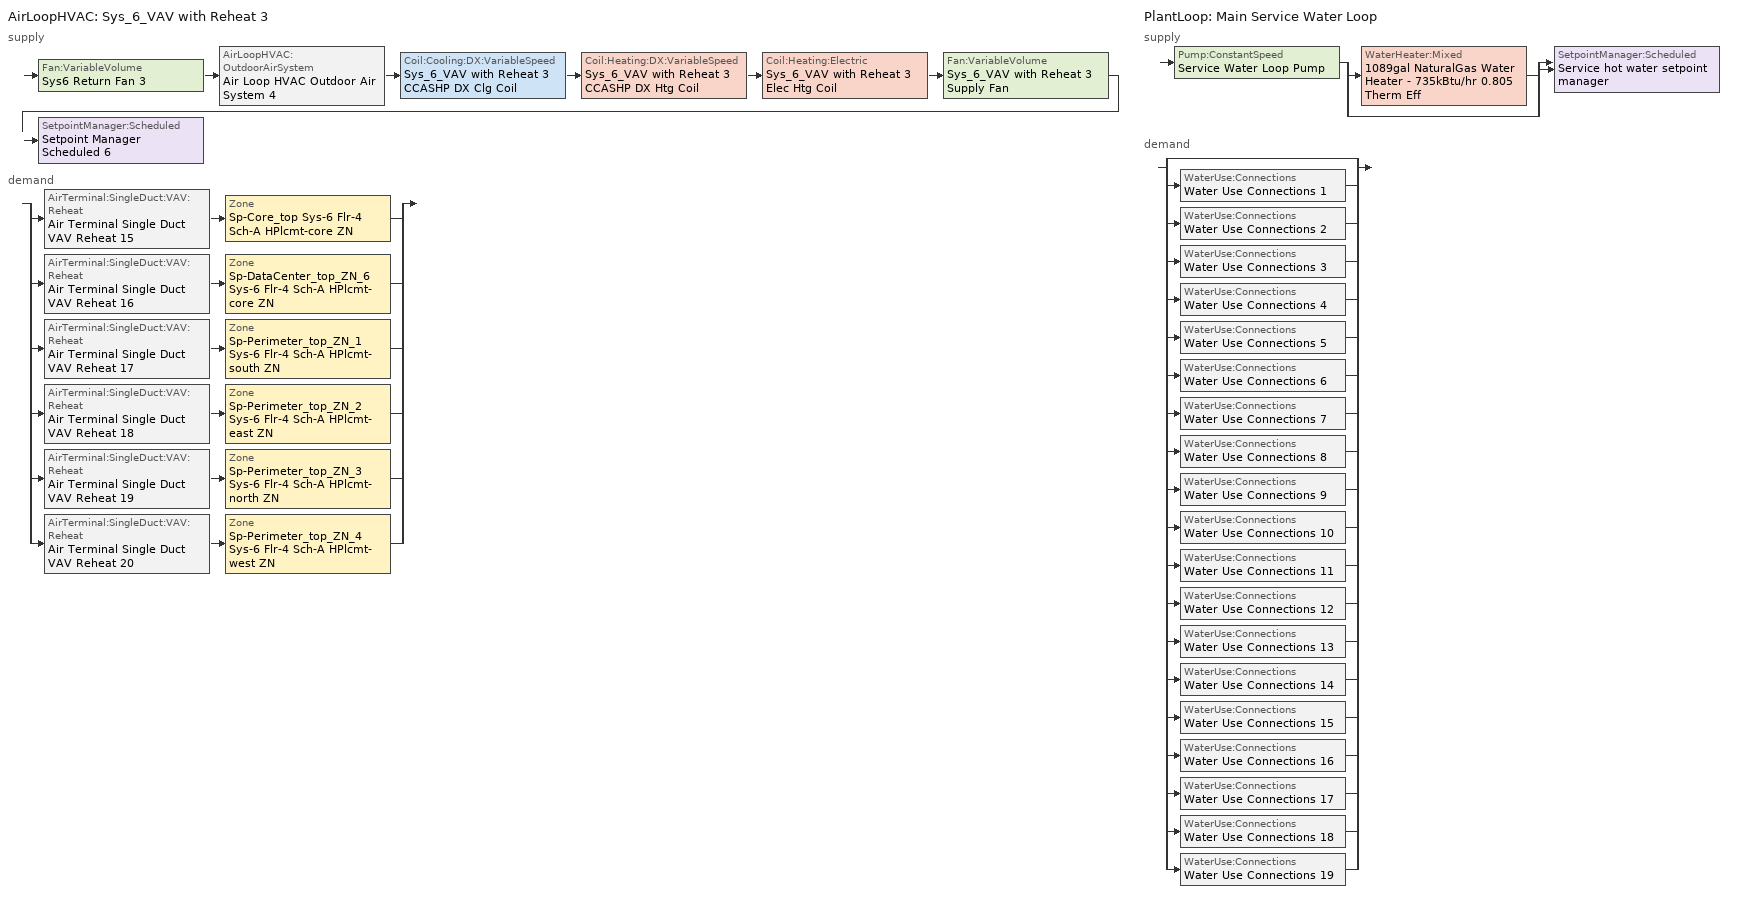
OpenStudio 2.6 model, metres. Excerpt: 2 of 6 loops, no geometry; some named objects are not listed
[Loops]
AirLoopHVAC 'Sys_6_VAV with Reheat 3'
 supply: Fan:VariableVolume 'Sys6 Return Fan 3' > AirLoopHVAC:OutdoorAirSystem 'Air Loop HVAC Outdoor Air System 4' > Coil:Cooling:DX:VariableSpeed 'Sys_6_VAV with Reheat 3 CCASHP DX Clg Coil' > Coil:Heating:DX:VariableSpeed 'Sys_6_VAV with Reheat 3 CCASHP DX Htg Coil' > Coil:Heating:Electric 'Sys_6_VAV with Reheat 3 Elec Htg Coil' > Fan:VariableVolume 'Sys_6_VAV with Reheat 3 Supply Fan' > SetpointManager:Scheduled 'Setpoint Manager Scheduled 6'
 demand: split
  | AirTerminal:SingleDuct:VAV:Reheat 'Air Terminal Single Duct VAV Reheat 15' > Zone 'Sp-Core_top Sys-6 Flr-4 Sch-A HPlcmt-core ZN'
  | AirTerminal:SingleDuct:VAV:Reheat 'Air Terminal Single Duct VAV Reheat 16' > Zone 'Sp-DataCenter_top_ZN_6 Sys-6 Flr-4 Sch-A HPlcmt-core ZN'
  | AirTerminal:SingleDuct:VAV:Reheat 'Air Terminal Single Duct VAV Reheat 17' > Zone 'Sp-Perimeter_top_ZN_1 Sys-6 Flr-4 Sch-A HPlcmt-south ZN'
  | AirTerminal:SingleDuct:VAV:Reheat 'Air Terminal Single Duct VAV Reheat 18' > Zone 'Sp-Perimeter_top_ZN_2 Sys-6 Flr-4 Sch-A HPlcmt-east ZN'
  | AirTerminal:SingleDuct:VAV:Reheat 'Air Terminal Single Duct VAV Reheat 19' > Zone 'Sp-Perimeter_top_ZN_3 Sys-6 Flr-4 Sch-A HPlcmt-north ZN'
  | AirTerminal:SingleDuct:VAV:Reheat 'Air Terminal Single Duct VAV Reheat 20' > Zone 'Sp-Perimeter_top_ZN_4 Sys-6 Flr-4 Sch-A HPlcmt-west ZN'
PlantLoop 'Main Service Water Loop'
 supply: Pump:ConstantSpeed 'Service Water Loop Pump' > split
  | WaterHeater:Mixed '1089gal NaturalGas Water Heater - 735kBtu/hr 0.805 Therm Eff'
  | bypass
  join > SetpointManager:Scheduled 'Service hot water setpoint manager'
 demand: split
  | bypass
  | WaterUse:Connections 'Water Use Connections 1'
  | WaterUse:Connections 'Water Use Connections 2'
  | WaterUse:Connections 'Water Use Connections 3'
  | WaterUse:Connections 'Water Use Connections 4'
  | WaterUse:Connections 'Water Use Connections 5'
  | WaterUse:Connections 'Water Use Connections 6'
  | WaterUse:Connections 'Water Use Connections 7'
  | WaterUse:Connections 'Water Use Connections 8'
  | WaterUse:Connections 'Water Use Connections 9'
  | WaterUse:Connections 'Water Use Connections 10'
  | WaterUse:Connections 'Water Use Connections 11'
  | WaterUse:Connections 'Water Use Connections 12'
  | WaterUse:Connections 'Water Use Connections 13'
  | WaterUse:Connections 'Water Use Connections 14'
  | WaterUse:Connections 'Water Use Connections 15'
  | WaterUse:Connections 'Water Use Connections 16'
  | WaterUse:Connections 'Water Use Connections 17'
  | WaterUse:Connections 'Water Use Connections 18'
  | WaterUse:Connections 'Water Use Connections 19'
[Sizing:Zone] Zone Cooling Design Supply Air Temperature Input Method=SupplyAirTemperature; Zone Cooling Design Supply Air Temperature {C}=13; Zone Cooling Design Supply Air Temperature Difference {deltaC}=11.11; Zone Heating Design Supply Air Temperature Input Method=SupplyAirTemperature; Zone Heating Design Supply Air Temperature {C}=43; Zone Heating Design Supply Air Temperature Difference {deltaC}=11.11; Zone Cooling Design Supply Air Humidity Ratio {kg-H2O/kg-air}=0.0085; Zone Heating Design Supply Air Humidity Ratio {kg-H2O/kg-air}=0.008; Zone Heating Sizing Factor=1.3; Zone Cooling Sizing Factor=1.1; Cooling Design Air Flow Method=DesignDay; Heating Design Air Flow Method=DesignDay; Account for Dedicated Outdoor Air System=No; Dedicated Outdoor Air System Control Strategy=NeutralSupplyAir; Dedicated Outdoor Air Low Setpoint Temperature for Design {C}=autosize; Dedicated Outdoor Air High Setpoint Temperature for Design {C}=autosize
Sp-Perimeter_top_ZN_3 Sys-6 Flr-4 Sch-A HPlcmt-north ZN; Sp-Perimeter_top_ZN_2 Sys-6 Flr-4 Sch-A HPlcmt-east ZN; Sp-Perimeter_top_ZN_4 Sys-6 Flr-4 Sch-A HPlcmt-west ZN; Sp-Perimeter_top_ZN_1 Sys-6 Flr-4 Sch-A HPlcmt-south ZN; Sp-Core_top Sys-6 Flr-4 Sch-A HPlcmt-core ZN; Sp-DataCenter_top_ZN_6 Sys-6 Flr-4 Sch-A HPlcmt-core ZN
[Zone equipment]
Sp-Perimeter_top_ZN_3 Sys-6 Flr-4 Sch-A HPlcmt-north ZN: Air Terminal Single Duct VAV Reheat 19, Sp-Perimeter_top_ZN_3 Sys-6 Flr-4 Sch-A HPlcmt-north ZN Elec Baseboard
Sp-Perimeter_top_ZN_2 Sys-6 Flr-4 Sch-A HPlcmt-east ZN: Air Terminal Single Duct VAV Reheat 18, Sp-Perimeter_top_ZN_2 Sys-6 Flr-4 Sch-A HPlcmt-east ZN Elec Baseboard
Sp-Perimeter_top_ZN_4 Sys-6 Flr-4 Sch-A HPlcmt-west ZN: Air Terminal Single Duct VAV Reheat 20, Sp-Perimeter_top_ZN_4 Sys-6 Flr-4 Sch-A HPlcmt-west ZN Elec Baseboard
Sp-Perimeter_top_ZN_1 Sys-6 Flr-4 Sch-A HPlcmt-south ZN: Air Terminal Single Duct VAV Reheat 17, Sp-Perimeter_top_ZN_1 Sys-6 Flr-4 Sch-A HPlcmt-south ZN Elec Baseboard
Sp-Core_top Sys-6 Flr-4 Sch-A HPlcmt-core ZN: Air Terminal Single Duct VAV Reheat 15, Sp-Core_top Sys-6 Flr-4 Sch-A HPlcmt-core ZN Elec Baseboard
Sp-DataCenter_top_ZN_6 Sys-6 Flr-4 Sch-A HPlcmt-core ZN: Air Terminal Single Duct VAV Reheat 16, Sp-DataCenter_top_ZN_6 Sys-6 Flr-4 Sch-A HPlcmt-core ZN Elec Baseboard
[PlantLoop]
Main Service Water Loop: Glycol Concentration=0; Maximum Loop Temperature {C}=60; Minimum Loop Temperature {C}=10; Plant Loop Volume {m3}=Autocalculate; Load Distribution Scheme=Optimal
[Sizing:Plant]
Main Service Water Loop: Loop Type=Heating; Design Loop Exit Temperature {C}=60; Loop Design Temperature Difference {deltaC}=5; Sizing Option=NonCoincident; Zone Timesteps in Averaging Window=1; Coincident Sizing Factor Mode=None
[AirLoopHVAC]
Sys_6_VAV with Reheat 3: Availability Schedule=Sys_6_VAV with Reheat 3 Occ Sch; Design Supply Air Flow Rate {m3/s}=AutoSize
[Sizing:System]
Sys_6_VAV with Reheat 3: Type of Load to Size On=Sensible; Design Outdoor Air Flow Rate {m3/s}=Autosize; Minimum System Air Flow Ratio=0.3; Preheat Design Temperature {C}=7; Preheat Design Humidity Ratio {kg-H2O/kg-Air}=0.008; Precool Design Temperature {C}=12.8; Precool Design Humidity Ratio {kg-H2O/kg-Air}=0.008; Central Cooling Design Supply Air Temperature {C}=13; Central Heating Design Supply Air Temperature {C}=13.1; Sizing Option=NonCoincident; 100% Outdoor Air in Cooling=No; 100% Outdoor Air in Heating=No; Central Cooling Design Supply Air Humidity Ratio {kg-H2O/kg-Air}=0.0085; Central Heating Design Supply Air Humidity Ratio {kg-H2O/kg-Air}=0.008; Cooling Design Air Flow Method=DesignDay; Cooling Design Air Flow Rate {m3/s}=0; Heating Design Air Flow Method=DesignDay; Heating Design Air Flow Rate {m3/s}=0; System Outdoor Air Method=ZoneSum; Zone Maximum Outdoor Air Fraction=1; Cooling Supply Air Flow Rate Per Floor Area {m3/s-m2}=0.00996765; Cooling Fraction of Autosized Cooling Supply Air Flow Rate=1; Cooling Supply Air Flow Rate Per Unit Cooling Capacity {m3/s-W}=3.94755e-05; Heating Supply Air Flow Rate Per Floor Area {m3/s-m2}=0.00996765; Heating Fraction of Autosized Heating Supply Air Flow Rate=1; Heating Fraction of Autosized Cooling Supply Air Flow Rate=1; Heating Supply Air Flow Rate Per Unit Heating Capacity {m3/s-W}=3.15882e-05; Cooling Design Capacity Method=CoolingDesignCapacity; Cooling Design Capacity {W}=autosize; Cooling Design Capacity Per Floor Area {W/m2}=234.7; Fraction of Autosized Cooling Design Capacity=1; Heating Design Capacity Method=HeatingDesignCapacity; Heating Design Capacity {W}=autosize; Heating Design Capacity Per Floor Area {W/m2}=157; Fraction of Autosized Heating Design Capacity=1; Central Cooling Capacity Control Method=OnOff
[Fan:VariableVolume] Availability Schedule=Always On Discrete; Maximum Flow Rate {m3/s}=Autosize; Fan Power Minimum Flow Rate Input Method=Fraction; Fan Power Minimum Air Flow Rate {m3/s}=0; Motor In Airstream Fraction=1; Fan Power Coefficient 5=0
Name | Fan Efficiency | Pressure Rise {Pa} | Fan Power Minimum Flow Fraction | Motor Efficiency | Fan Power Coefficient 1 | Fan Power Coefficient 2 | Fan Power Coefficient 3 | Fan Power Coefficient 4
Sys6 Return Fan 3 | 0.299975 | 250 | 0.68 | 0.4615 | -2.4176 | 9.5874 | -11.559 | 5.4009
Sys_6_VAV with Reheat 3 Supply Fan | 0.549965 | 1000 | 0.5 | 0.8461 | -4.1457 | 16.803 | -19.471 | 7.8488
[Controller:OutdoorAir]
Controller Outdoor Air 4: Minimum Outdoor Air Flow Rate {m3/s}=autosize; Maximum Outdoor Air Flow Rate {m3/s}=Autosize; Economizer Control Type=DifferentialEnthalpy; Economizer Control Action Type=ModulateFlow; Lockout Type=NoLockout; Minimum Limit Type=FixedMinimum; Minimum Outdoor Air Schedule=Sys_6_VAV with Reheat 3 Occ Sch; Controller Mechanical Ventilation=Controller Mechanical Ventilation 4; High Humidity Control=No; Heat Recovery Bypass Control Type=BypassWhenOAFlowGreaterThanMinimum
[Controller:MechanicalVentilation]
Controller Mechanical Ventilation 4: Availability Schedule=Always On Discrete; System Outdoor Air Method=ZoneSum
[AirLoopHVAC:OutdoorAirSystem]
Air Loop HVAC Outdoor Air System 4: Controller=Controller Outdoor Air 4
[SetpointManager:Scheduled] Control Variable=Temperature
Name | Schedule
Setpoint Manager Scheduled 6 | Supply Air Temp 3
Service hot water setpoint manager | Service Water Loop Temp - 140F
[AirTerminal:SingleDuct:VAV:Reheat] Availability Schedule=Always On Discrete; Maximum Air Flow Rate {m3/s}=AutoSize; Zone Minimum Air Flow Input Method=Constant; Constant Minimum Air Flow Fraction=0.3; Maximum Hot Water or Steam Flow Rate {m3/s}=AutoSize; Minimum Hot Water or Steam Flow Rate {m3/s}=0; Convergence Tolerance=0.001; Damper Heating Action=Normal; Maximum Flow per Zone Floor Area During Reheat {m3/s-m2}=AutoSize; Maximum Flow Fraction During Reheat=0.5; Maximum Reheat Air Temperature {C}=43; Control For Outdoor Air=No
Name | Fixed Minimum Air Flow Rate {m3/s} | Reheat Coil
Air Terminal Single Duct VAV Reheat 15 | 4.99224 | Coil Heating Electric 1
Air Terminal Single Duct VAV Reheat 16 | 0.0724055 | Coil Heating Electric 2
Air Terminal Single Duct VAV Reheat 17 | 0.626839 | Coil Heating Electric 3
Air Terminal Single Duct VAV Reheat 18 | 0.40395 | Coil Heating Electric 4
Air Terminal Single Duct VAV Reheat 19 | 0.626826 | Coil Heating Electric 5
Air Terminal Single Duct VAV Reheat 20 | 0.40395 | Coil Heating Electric 6
[Pump:ConstantSpeed]
Service Water Loop Pump: Rated Flow Rate {m3/s}=autosize; Rated Pump Head {Pa}=1.48663e+06; Rated Power Consumption {W}=autosize; Motor Efficiency=0.895; Fraction of Motor Inefficiencies to Fluid Stream=0; Pump Control Type=Intermittent; Design Power Sizing Method=PowerPerFlowPerPressure; Design Electric Power per Unit Flow Rate {W/(m3/s)}=348701.1; Design Shaft Power per Unit Flow Rate per Unit Head {W-s/m3-Pa}=1.28205
[WaterHeater:Mixed]
1089gal NaturalGas Water Heater - 735kBtu/hr 0.805 Therm Eff: Tank Volume {m3}=4.12099; Setpoint Temperature Schedule=Service Water Loop Temp - 140F; Deadband Temperature Difference {deltaC}=2; Maximum Temperature Limit {C}=82.2222; Heater Control Type=Cycle; Heater Maximum Capacity {W}=215321; Heater Fuel Type=NaturalGas; Heater Thermal Efficiency=0.804952; Part Load Factor Curve=SWH-EFFFPLR-NECB2011; Off Cycle Parasitic Fuel Consumption Rate {W}=20; Off Cycle Parasitic Fuel Type=NaturalGas; Off Cycle Parasitic Heat Fraction to Tank=0.8; On Cycle Parasitic Fuel Type=NaturalGas; On Cycle Parasitic Heat Fraction to Tank=0; Ambient Temperature Indicator=Schedule; Ambient Temperature Schedule=Water Heater Ambient Temp Schedule - 70F; Off Cycle Loss Coefficient to Ambient Temperature {W/K}=27.4182; On Cycle Loss Coefficient to Ambient Temperature {W/K}=27.4182; Use Side Effectiveness=1; Source Side Effectiveness=1; Use Side Design Flow Rate {m3/s}=autosize; Source Side Design Flow Rate {m3/s}=autosize; Indirect Water Heating Recovery Time {hr}=1.5; Source Side Flow Control Mode=IndirectHeatPrimarySetpoint
[WaterUse:Connections]
Name | Water Use Equipment Name 1
Water Use Connections 1 | Core_bottom Service Water Use 0.95gal/min
Water Use Connections 2 | Core_mid Service Water Use 0.95gal/min
Water Use Connections 3 | Core_top Service Water Use 0.95gal/min
Water Use Connections 4 | Datacenter_basement_zn_6 Service Water Use 0.3gal/min
Water Use Connections 5 | Datacenter_bot_zn_6 Service Water Use 0.01gal/min
Water Use Connections 6 | Datacenter_mid_zn_6 Service Water Use 0.01gal/min
Water Use Connections 7 | Datacenter_top_zn_6 Service Water Use 0.01gal/min
Water Use Connections 8 | Perimeter_bot_zn_1 Service Water Use 0.12gal/min
Water Use Connections 9 | Perimeter_bot_zn_2 Service Water Use 0.08gal/min
Water Use Connections 10 | Perimeter_bot_zn_3 Service Water Use 0.12gal/min
Water Use Connections 11 | Perimeter_bot_zn_4 Service Water Use 0.08gal/min
Water Use Connections 12 | Perimeter_mid_zn_1 Service Water Use 0.12gal/min
Water Use Connections 13 | Perimeter_mid_zn_2 Service Water Use 0.08gal/min
Water Use Connections 14 | Perimeter_mid_zn_3 Service Water Use 0.12gal/min
Water Use Connections 15 | Perimeter_mid_zn_4 Service Water Use 0.08gal/min
Water Use Connections 16 | Perimeter_top_zn_1 Service Water Use 0.12gal/min
Water Use Connections 17 | Perimeter_top_zn_2 Service Water Use 0.08gal/min
Water Use Connections 18 | Perimeter_top_zn_3 Service Water Use 0.12gal/min
Water Use Connections 19 | Perimeter_top_zn_4 Service Water Use 0.08gal/min
[WaterUse:Equipment:Definition]
Name | Peak Flow Rate {m3/s} | Target Temperature Schedule | Sensible Fraction Schedule | Latent Fraction Schedule
Core_bottom Service Water Use Def 0.95gal/min | 5.96587e-05 | Schedule Ruleset 5 | Schedule Ruleset 3 | Schedule Ruleset 4
Core_mid Service Water Use Def 0.95gal/min | 5.96587e-05 | Schedule Ruleset 8 | Schedule Ruleset 6 | Schedule Ruleset 7
Core_top Service Water Use Def 0.95gal/min | 5.96587e-05 | Schedule Ruleset 11 | Schedule Ruleset 9 | Schedule Ruleset 10
Datacenter_basement_zn_6 Service Water Use Def 0.3gal/min | 1.87304e-05 | Schedule Ruleset 14 | Schedule Ruleset 12 | Schedule Ruleset 13
Datacenter_bot_zn_6 Service Water Use Def 0.01gal/min | 8.65266e-07 | Schedule Ruleset 17 | Schedule Ruleset 15 | Schedule Ruleset 16
Datacenter_mid_zn_6 Service Water Use Def 0.01gal/min | 8.65266e-07 | Schedule Ruleset 20 | Schedule Ruleset 18 | Schedule Ruleset 19
Datacenter_top_zn_6 Service Water Use Def 0.01gal/min | 8.65266e-07 | Schedule Ruleset 23 | Schedule Ruleset 21 | Schedule Ruleset 22
Perimeter_bot_zn_1 Service Water Use Def 0.12gal/min | 7.4909e-06 | Schedule Ruleset 26 | Schedule Ruleset 24 | Schedule Ruleset 25
Perimeter_bot_zn_2 Service Water Use Def 0.08gal/min | 4.82732e-06 | Schedule Ruleset 29 | Schedule Ruleset 27 | Schedule Ruleset 28
Perimeter_bot_zn_3 Service Water Use Def 0.12gal/min | 7.49074e-06 | Schedule Ruleset 32 | Schedule Ruleset 30 | Schedule Ruleset 31
Perimeter_bot_zn_4 Service Water Use Def 0.08gal/min | 4.82732e-06 | Schedule Ruleset 35 | Schedule Ruleset 33 | Schedule Ruleset 34
Perimeter_mid_zn_1 Service Water Use Def 0.12gal/min | 7.4909e-06 | Schedule Ruleset 38 | Schedule Ruleset 36 | Schedule Ruleset 37
Perimeter_mid_zn_2 Service Water Use Def 0.08gal/min | 4.82732e-06 | Schedule Ruleset 41 | Schedule Ruleset 39 | Schedule Ruleset 40
Perimeter_mid_zn_3 Service Water Use Def 0.12gal/min | 7.49074e-06 | Schedule Ruleset 44 | Schedule Ruleset 42 | Schedule Ruleset 43
Perimeter_mid_zn_4 Service Water Use Def 0.08gal/min | 4.82732e-06 | Schedule Ruleset 47 | Schedule Ruleset 45 | Schedule Ruleset 46
Perimeter_top_zn_1 Service Water Use Def 0.12gal/min | 7.4909e-06 | Schedule Ruleset 50 | Schedule Ruleset 48 | Schedule Ruleset 49
Perimeter_top_zn_2 Service Water Use Def 0.08gal/min | 4.82732e-06 | Schedule Ruleset 53 | Schedule Ruleset 51 | Schedule Ruleset 52
Perimeter_top_zn_3 Service Water Use Def 0.12gal/min | 7.49074e-06 | Schedule Ruleset 56 | Schedule Ruleset 54 | Schedule Ruleset 55
Perimeter_top_zn_4 Service Water Use Def 0.08gal/min | 4.82732e-06 | Schedule Ruleset 59 | Schedule Ruleset 57 | Schedule Ruleset 58
[WaterUse:Equipment] Flow Rate Fraction Schedule=NECB-A-Service Water Heating
Name | Water Use Equipment Definition | Space
Core_bottom Service Water Use 0.95gal/min | Core_bottom Service Water Use Def 0.95gal/min | Core_bottom
Core_mid Service Water Use 0.95gal/min | Core_mid Service Water Use Def 0.95gal/min | Core_mid
Core_top Service Water Use 0.95gal/min | Core_top Service Water Use Def 0.95gal/min | Core_top
Datacenter_basement_zn_6 Service Water Use 0.3gal/min | Datacenter_basement_zn_6 Service Water Use Def 0.3gal/min | DataCenter_basement_ZN_6
Datacenter_bot_zn_6 Service Water Use 0.01gal/min | Datacenter_bot_zn_6 Service Water Use Def 0.01gal/min | DataCenter_bot_ZN_6
Datacenter_mid_zn_6 Service Water Use 0.01gal/min | Datacenter_mid_zn_6 Service Water Use Def 0.01gal/min | DataCenter_mid_ZN_6
Datacenter_top_zn_6 Service Water Use 0.01gal/min | Datacenter_top_zn_6 Service Water Use Def 0.01gal/min | DataCenter_top_ZN_6
Perimeter_bot_zn_1 Service Water Use 0.12gal/min | Perimeter_bot_zn_1 Service Water Use Def 0.12gal/min | Perimeter_bot_ZN_1
Perimeter_bot_zn_2 Service Water Use 0.08gal/min | Perimeter_bot_zn_2 Service Water Use Def 0.08gal/min | Perimeter_bot_ZN_2
Perimeter_bot_zn_3 Service Water Use 0.12gal/min | Perimeter_bot_zn_3 Service Water Use Def 0.12gal/min | Perimeter_bot_ZN_3
Perimeter_bot_zn_4 Service Water Use 0.08gal/min | Perimeter_bot_zn_4 Service Water Use Def 0.08gal/min | Perimeter_bot_ZN_4
Perimeter_mid_zn_1 Service Water Use 0.12gal/min | Perimeter_mid_zn_1 Service Water Use Def 0.12gal/min | Perimeter_mid_ZN_1
Perimeter_mid_zn_2 Service Water Use 0.08gal/min | Perimeter_mid_zn_2 Service Water Use Def 0.08gal/min | Perimeter_mid_ZN_2
Perimeter_mid_zn_3 Service Water Use 0.12gal/min | Perimeter_mid_zn_3 Service Water Use Def 0.12gal/min | Perimeter_mid_ZN_3
Perimeter_mid_zn_4 Service Water Use 0.08gal/min | Perimeter_mid_zn_4 Service Water Use Def 0.08gal/min | Perimeter_mid_ZN_4
Perimeter_top_zn_1 Service Water Use 0.12gal/min | Perimeter_top_zn_1 Service Water Use Def 0.12gal/min | Perimeter_top_ZN_1
Perimeter_top_zn_2 Service Water Use 0.08gal/min | Perimeter_top_zn_2 Service Water Use Def 0.08gal/min | Perimeter_top_ZN_2
Perimeter_top_zn_3 Service Water Use 0.12gal/min | Perimeter_top_zn_3 Service Water Use Def 0.12gal/min | Perimeter_top_ZN_3
Perimeter_top_zn_4 Service Water Use 0.08gal/min | Perimeter_top_zn_4 Service Water Use Def 0.08gal/min | Perimeter_top_ZN_4
[Coil:Cooling:DX:VariableSpeed]
Sys_6_VAV with Reheat 3 CCASHP DX Clg Coil: Nominal Speed Level=1; Gross Rated Total Cooling Capacity At Selected Nominal Speed Level {W}=202511; Rated Air Flow Rate At Selected Nominal Speed Level {m3/s}=autosize; Nominal Time for Condensate to Begin Leaving the Coil {s}=0; Initial Moisture Evaporation Rate Divided by Steady-State AC Latent Capacity=0; Energy Part Load Fraction Curve=Mitsubishi Hyper Heating VRF CPLFFPLR curve; Condenser Type=AirCooled; Evaporative Condenser Pump Rated Power Consumption {W}=0; Crankcase Heater Capacity {W}=1e-06; Maximum Outdoor Dry-Bulb Temperature for Crankcase Heater Operation {C}=10; Basin Heater Capacity {W/K}=1e-06; Basin Heater Setpoint Temperature {C}=2
[Coil:Heating:Electric] Availability Schedule=Always On Discrete
Sys_6_VAV with Reheat 3 Elec Htg Coil; Coil Heating Electric 1; Coil Heating Electric 2; Coil Heating Electric 3; Coil Heating Electric 4; Coil Heating Electric 5; Coil Heating Electric 6
[Coil:Heating:DX:VariableSpeed]
Sys_6_VAV with Reheat 3 CCASHP DX Htg Coil: Nominal Speed Level=1; Rated Heating Capacity At Selected Nominal Speed Level {W}=202511; Rated Air Flow Rate At Selected Nominal Speed Level {m3/s}=autosize; Energy Part Load Fraction Curve=Mitsubishi Hyper Heating VRF HPLFFPLR curve; Minimum Outdoor Dry-Bulb Temperature for Compressor Operation {C}=-20; Maximum Outdoor Dry-Bulb Temperature for Defrost Operation {C}=5; Crankcase Heater Capacity {W}=1e-06; Maximum Outdoor Dry-Bulb Temperature for Crankcase Heater Operation {C}=10; Defrost Strategy=resistive; Defrost Control=timed; Defrost Time Period Fraction=0; Resistive Defrost Heater Capacity {W}=1e-06
[ZoneHVAC:Baseboard:Convective:Electric] Availability Schedule=Always On Discrete; Efficiency=1
Name | Nominal Capacity {W}
Sp-Core_top Sys-6 Flr-4 Sch-A HPlcmt-core ZN Elec Baseboard | 80321.4
Sp-DataCenter_top_ZN_6 Sys-6 Flr-4 Sch-A HPlcmt-core ZN Elec Baseboard | 3426.29
Sp-Perimeter_top_ZN_1 Sys-6 Flr-4 Sch-A HPlcmt-south ZN Elec Baseboard | 25371.9
Sp-Perimeter_top_ZN_2 Sys-6 Flr-4 Sch-A HPlcmt-east ZN Elec Baseboard | 16759
Sp-Perimeter_top_ZN_3 Sys-6 Flr-4 Sch-A HPlcmt-north ZN Elec Baseboard | 25634.7
Sp-Perimeter_top_ZN_4 Sys-6 Flr-4 Sch-A HPlcmt-west ZN Elec Baseboard | 16784.5
[Schedule:Ruleset]
Supply Air Temp 3: Default Day Schedule=Supply Air Temp Default 3
Service Water Loop Temp - 140F: Default Day Schedule=Service Water Loop Temp - 140F Default
Water Heater Ambient Temp Schedule - 70F: Default Day Schedule=Water Heater Ambient Temp Schedule - 70F Default
Schedule Ruleset 3: Default Day Schedule=Schedule Day 7
Schedule Ruleset 4: Default Day Schedule=Schedule Day 8
Schedule Ruleset 5: Default Day Schedule=Schedule Day 9
NECB-A-Service Water Heating: Default Day Schedule=NECB-A-Service Water Heating Default
Schedule Ruleset 6: Default Day Schedule=Schedule Day 10
Schedule Ruleset 7: Default Day Schedule=Schedule Day 11
Schedule Ruleset 8: Default Day Schedule=Schedule Day 12
Schedule Ruleset 9: Default Day Schedule=Schedule Day 13
Schedule Ruleset 10: Default Day Schedule=Schedule Day 14
Schedule Ruleset 11: Default Day Schedule=Schedule Day 15
Schedule Ruleset 12: Default Day Schedule=Schedule Day 16
Schedule Ruleset 13: Default Day Schedule=Schedule Day 17
Schedule Ruleset 14: Default Day Schedule=Schedule Day 18
Schedule Ruleset 15: Default Day Schedule=Schedule Day 19
Schedule Ruleset 16: Default Day Schedule=Schedule Day 20
Schedule Ruleset 17: Default Day Schedule=Schedule Day 21
Schedule Ruleset 18: Default Day Schedule=Schedule Day 22
Schedule Ruleset 19: Default Day Schedule=Schedule Day 23
Schedule Ruleset 20: Default Day Schedule=Schedule Day 24
Schedule Ruleset 21: Default Day Schedule=Schedule Day 25
Schedule Ruleset 22: Default Day Schedule=Schedule Day 26
Schedule Ruleset 23: Default Day Schedule=Schedule Day 27
Schedule Ruleset 24: Default Day Schedule=Schedule Day 28
Schedule Ruleset 25: Default Day Schedule=Schedule Day 29
Schedule Ruleset 26: Default Day Schedule=Schedule Day 30
Schedule Ruleset 27: Default Day Schedule=Schedule Day 31
Schedule Ruleset 28: Default Day Schedule=Schedule Day 32
Schedule Ruleset 29: Default Day Schedule=Schedule Day 33
Schedule Ruleset 30: Default Day Schedule=Schedule Day 34
Schedule Ruleset 31: Default Day Schedule=Schedule Day 35
Schedule Ruleset 32: Default Day Schedule=Schedule Day 36
Schedule Ruleset 33: Default Day Schedule=Schedule Day 37
Schedule Ruleset 34: Default Day Schedule=Schedule Day 38
Schedule Ruleset 35: Default Day Schedule=Schedule Day 39
Schedule Ruleset 36: Default Day Schedule=Schedule Day 40
Schedule Ruleset 37: Default Day Schedule=Schedule Day 41
Schedule Ruleset 38: Default Day Schedule=Schedule Day 42
Schedule Ruleset 39: Default Day Schedule=Schedule Day 43
Schedule Ruleset 40: Default Day Schedule=Schedule Day 44
Schedule Ruleset 41: Default Day Schedule=Schedule Day 45
Schedule Ruleset 42: Default Day Schedule=Schedule Day 46
Schedule Ruleset 43: Default Day Schedule=Schedule Day 47
Schedule Ruleset 44: Default Day Schedule=Schedule Day 48
Schedule Ruleset 45: Default Day Schedule=Schedule Day 49
Schedule Ruleset 46: Default Day Schedule=Schedule Day 50
Schedule Ruleset 47: Default Day Schedule=Schedule Day 51
Schedule Ruleset 48: Default Day Schedule=Schedule Day 52
Schedule Ruleset 49: Default Day Schedule=Schedule Day 53
Schedule Ruleset 50: Default Day Schedule=Schedule Day 54
Schedule Ruleset 51: Default Day Schedule=Schedule Day 55
Schedule Ruleset 52: Default Day Schedule=Schedule Day 56
Schedule Ruleset 53: Default Day Schedule=Schedule Day 57
Schedule Ruleset 54: Default Day Schedule=Schedule Day 58
Schedule Ruleset 55: Default Day Schedule=Schedule Day 59
Schedule Ruleset 56: Default Day Schedule=Schedule Day 60
Schedule Ruleset 57: Default Day Schedule=Schedule Day 61
Schedule Ruleset 58: Default Day Schedule=Schedule Day 62
Schedule Ruleset 59: Default Day Schedule=Schedule Day 63
Sys_6_VAV with Reheat 3 Occ Sch: Default Day Schedule=Sys_6_VAV with Reheat 3 Occ Sch Default; Summer Design Day Schedule=Sys_6_VAV with Reheat 3 Occ Sch Summer Design Day; Winter Design Day Schedule=Sys_6_VAV with Reheat 3 Occ Sch Winter Design Day
[Schedule:Day]
Supply Air Temp Default 3: 24, 0, 13
Service Water Loop Temp - 140F Default; Schedule Day 9; Schedule Day 12; Schedule Day 15; Schedule Day 18; Schedule Day 21; Schedule Day 24; Schedule Day 27; Schedule Day 30; Schedule Day 33; Schedule Day 36; Schedule Day 39; Schedule Day 42; Schedule Day 45; Schedule Day 48; Schedule Day 51; Schedule Day 54; Schedule Day 57; Schedule Day 60; Schedule Day 63: 24, 0, 60
Water Heater Ambient Temp Schedule - 70F Default: 24, 0, 21.1111
Schedule Day 7; Schedule Day 10; Schedule Day 13; Schedule Day 16; Schedule Day 19; Schedule Day 22; Schedule Day 25; Schedule Day 28; Schedule Day 31; Schedule Day 34; Schedule Day 37; Schedule Day 40; Schedule Day 43; Schedule Day 46; Schedule Day 49; Schedule Day 52; Schedule Day 55; Schedule Day 58; Schedule Day 61: 24, 0, 0.2
Schedule Day 8; NECB-A-Service Water Heating Sat Day; NECB-A-Service Water Heating Sun|Hol Day; Schedule Day 11; Schedule Day 14; Schedule Day 17; Schedule Day 20; Schedule Day 23; Schedule Day 26; Schedule Day 29; Schedule Day 32; Schedule Day 35; Schedule Day 38; Schedule Day 41; Schedule Day 44; Schedule Day 47; Schedule Day 50; Schedule Day 53; Schedule Day 56; Schedule Day 59; Schedule Day 62: 24, 0, 0.05
NECB-A-Service Water Heating Default; NECB-A-Service Water Heating Default|Wkdy Day: 7, 0, 0.05, 8, 0, 0.1, 10, 0, 0.5, 16, 0, 0.9, 17, 0, 0.7, 18, 0, 0.5, 19, 0, 0.3, 22, 0, 0.2, 24, 0, 0.05
Sys_6_VAV with Reheat 3 Occ Sch Default; Sys_6_VAV with Reheat 3 Occ Sch Winter Design Day; Sys_6_VAV with Reheat 3 Occ Sch Summer Design Day: 24, 0, 1
Sys_6_VAV with Reheat 3 Occ Sch Monday; Sys_6_VAV with Reheat 3 Occ Sch Tuesday; Sys_6_VAV with Reheat 3 Occ Sch Wednesday; Sys_6_VAV with Reheat 3 Occ Sch Thursday; Sys_6_VAV with Reheat 3 Occ Sch Friday: 8, 0, 0, 19, 0, 1, 24, 0, 0
Sys_6_VAV with Reheat 3 Occ Sch Saturday; Sys_6_VAV with Reheat 3 Occ Sch Sunday: 24, 0, 0
[Schedule:Rule] Date Specification Type=DateRange; Start Month=1; Start Day=1; End Month=12
Name | Schedule Ruleset | Rule Order | Day Schedule | Apply Monday | Apply Tuesday | Apply Wednesday | Apply Thursday | Apply Friday | End Day | Apply Saturday | Apply Sunday
Schedule Rule 20 | NECB-A-Service Water Heating | 2 | NECB-A-Service Water Heating Default|Wkdy Day | Yes | Yes | Yes | Yes | Yes | 31
Schedule Rule 21 | NECB-A-Service Water Heating | 1 | NECB-A-Service Water Heating Sat Day |  |  |  |  |  | 31 | Yes
Schedule Rule 22 | NECB-A-Service Water Heating | 0 | NECB-A-Service Water Heating Sun|Hol Day |  |  |  |  |  | 31 |  | Yes
Sys_6_VAV with Reheat 3 Occ Sch Monday Rule | Sys_6_VAV with Reheat 3 Occ Sch | 6 | Sys_6_VAV with Reheat 3 Occ Sch Monday | Yes |  |  |  |  | 25
Sys_6_VAV with Reheat 3 Occ Sch Tuesday Rule | Sys_6_VAV with Reheat 3 Occ Sch | 5 | Sys_6_VAV with Reheat 3 Occ Sch Tuesday |  | Yes |  |  |  | 26
Sys_6_VAV with Reheat 3 Occ Sch Wednesday Rule | Sys_6_VAV with Reheat 3 Occ Sch | 4 | Sys_6_VAV with Reheat 3 Occ Sch Wednesday |  |  | Yes |  |  | 27
Sys_6_VAV with Reheat 3 Occ Sch Thursday Rule | Sys_6_VAV with Reheat 3 Occ Sch | 3 | Sys_6_VAV with Reheat 3 Occ Sch Thursday |  |  |  | Yes |  | 28
Sys_6_VAV with Reheat 3 Occ Sch Friday Rule | Sys_6_VAV with Reheat 3 Occ Sch | 2 | Sys_6_VAV with Reheat 3 Occ Sch Friday |  |  |  |  | Yes | 29
Sys_6_VAV with Reheat 3 Occ Sch Saturday Rule | Sys_6_VAV with Reheat 3 Occ Sch | 1 | Sys_6_VAV with Reheat 3 Occ Sch Saturday |  |  |  |  |  | 30 | Yes
Sys_6_VAV with Reheat 3 Occ Sch Sunday Rule | Sys_6_VAV with Reheat 3 Occ Sch | 0 | Sys_6_VAV with Reheat 3 Occ Sch Sunday |  |  |  |  |  | 31 |  | Yes
[Schedule:Constant]
Always On Discrete: Value=1
[Curve:Cubic]
SWH-EFFFPLR-NECB2011: Coefficient1 Constant=0.7576; Coefficient2 x=1.0071; Coefficient3 x**2=-1.4443; Coefficient4 x**3=0.6844; Minimum Value of x=0; Maximum Value of x=1
[Table:MultiVariableLookup]
Mitsubishi Hyper Heating VRF CPLFFPLR curve: LinearInterpolationOfTable, 2, cubic, SingleLineIndependentVariableWithMatrix, 1, 0, 1, Dimensionless, Dimensionless, 1, 0.1, 0.865, 0.2, 0.88, 0.3, 0.895, 0.4, 0.91, 0.5, 1.154, 0.6, 1.144, 0.7, 1.119, 0.8, 1.087, 0.9, 1.052, 1, 1.015
Mitsubishi Hyper Heating VRF HPLFFPLR curve: LinearInterpolationOfTable, 2, cubic, SingleLineIndependentVariableWithMatrix, 1, 0, 1, Dimensionless, Dimensionless, 1, 0.1, 0.865, 0.2, 0.88, 0.3, 0.895, 0.4, 0.91, 0.5, 0.856226, 0.6, 0.918821, 0.7, 0.958967, 0.8, 0.983081, 0.9, 0.996186, 1, 1.00203
